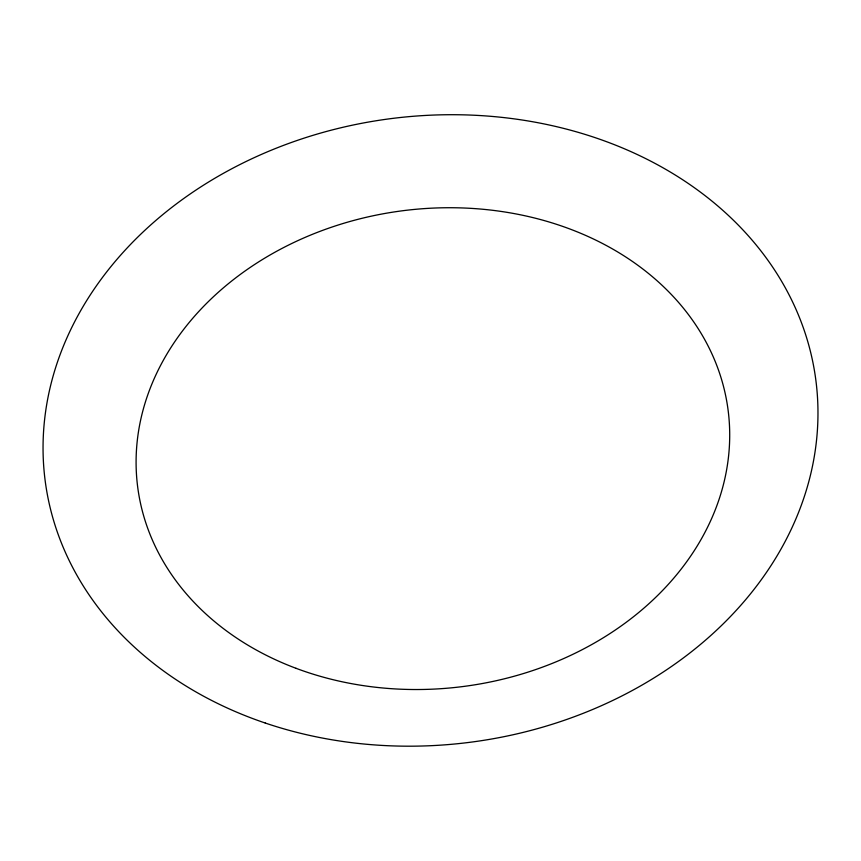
<?xml version="1.0" encoding="UTF-8"?>
<svg xmlns="http://www.w3.org/2000/svg" width="861" height="861" viewBox="0 0 861 861"><rect width="100%" height="100%" fill="white"/><g stroke="black" fill="none" stroke-linecap="round" stroke-linejoin="round"><path stroke-width="1.29" d="M295.98 668.287A297.702 239.799 -7.5 0 0 729.418 424.462A297.702 239.799 -7.5 0 0 273.303 253.134A297.702 239.799 -7.5 0 0 295.98 668.287M265.285 723.046A388.612 314.33 -7.5 0 0 816.637 386.912A388.612 314.33 -7.5 0 0 209.6 181.391A388.612 314.33 -7.5 0 0 265.285 723.046"/></g></svg>
